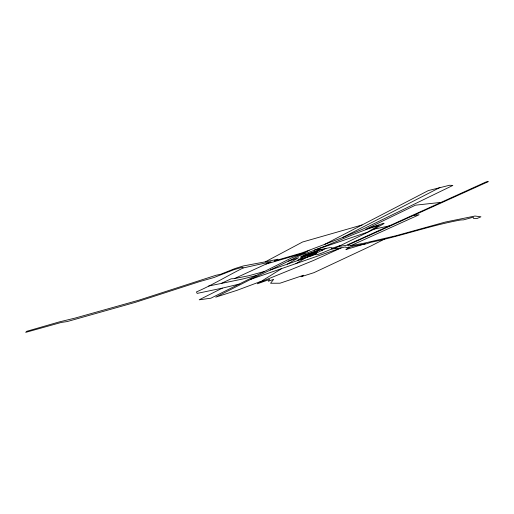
<?xml version="1.0" encoding="UTF-8"?>
<svg xmlns="http://www.w3.org/2000/svg" width="514" height="514" viewBox="0 0 514 514"><rect width="100%" height="100%" fill="white"/><g stroke="black" fill="none" stroke-linecap="round" stroke-linejoin="round"><path stroke-width="0.77" d="M316.367 253.177C311.105 258.626 332.044 248.423 331.871 249.065L331.922 247.742L329.718 247.652L321.308 249.425M281.466 268.732L257.347 283.779L269.632 279.443L268.314 281.248L273.654 279.333L270.563 283.246L280.027 283.208L303.568 275.253L301.063 276.744L313.906 272.683L371.281 245.808L384.62 239.036M338.642 246.418L346.288 245.371L486.315 181.827L488.3 181.628L347.631 245.21L348.723 245.898L350.606 245.743L364.278 243.148L395.928 235.753L445.285 222.067L474.955 216.034L480.937 216.786L476.806 218.611L473.664 218.553L473.208 217.197L463.596 219.851L460.653 219.986C430.07 225.524 400.657 236.26 370.234 242.441C362.479 246 352.694 244.099 345.877 249.579L365.608 243.604M303.382 256.21L306.312 254.411M306.171 255.246L309.113 253.447M308.959 254.282L311.908 252.483M311.735 253.325L314.697 251.526M314.51 252.374L317.479 250.569M307.16 256.981L311.516 254.334L314.819 253.196M295.884 263.701L305.657 257.803M324.43 244.503L428.355 190.566L449.506 185.265L452.853 185.425L362.897 229.103L342.472 237.596L309.165 250.234L305.136 252.657L266.021 264.067L234.403 278.607L231.184 278.794L221.393 283.349M260.971 281.37L236.999 290.333L215.745 297.143L252.329 278.543L270.396 269.991L287.332 264.138L298.55 257.745L288.393 261.151M331.871 249.065L333.978 248.712L374.218 229.122L384.099 223.5L383.675 223.243L365.743 229.263L415.421 205.182L441.063 202.375M266.021 264.067L271.084 261.748L243.173 267.955L242.435 267.19L233.613 269.811L214.023 277.509L199.683 281.582L135.336 302.348L67.148 321.578L61.397 322.413L25.7 332.372L26.632 331.331L59.335 321.899L74.883 318.147L138.889 300.182L216.073 275.247L220.377 274.367L235.039 268.52L243.244 265.969L265.295 261.838L302.54 242.017L362.081 224.959M310.944 255.972L323.621 249.438L316.862 249.393L299.405 255.741L270.396 269.991M342.472 237.596L439.888 187.52M239.209 284.113L222.35 288.123L199.181 299.81L210.862 298.216L291.631 257.874L304.808 252.753M222.35 288.123L197.145 293.404L196.47 291.907C212.584 284.942 227.484 275.722 243.173 267.955M321.038 250.768L325.94 248.474M350.606 245.743L419.135 214.736L413.455 215.456M258.76 282.732L313.424 260.502L341.187 247.896L345.299 246.938L346.147 247.587L349.179 247.253M331.781 248.339L340.589 245.454M314.382 250.042C336.207 242.454 356.851 231.853 379.062 225.344L367.651 232.135L316.862 249.393M309.165 250.234L301.332 253.081L274.45 260.971L277.971 259.204L265.295 261.838M287.332 264.138L315.416 254.43M302.258 257.45L315.108 253.016M250.903 279.269L341.187 247.896L333.978 248.712M264.691 271.392L248.917 275.703L234.403 278.607M256.698 275.408L242.846 278.974L208.652 286.041M374.218 229.122L389.246 225.909M300.234 254.057L300.883 254.244M303.504 255.381L300.581 257.173L317.273 251.423L320.248 249.611L303.504 255.381M304.404 256.139L297.657 260.264L310.443 255.843L317.279 251.699L304.404 256.139"/></g></svg>
